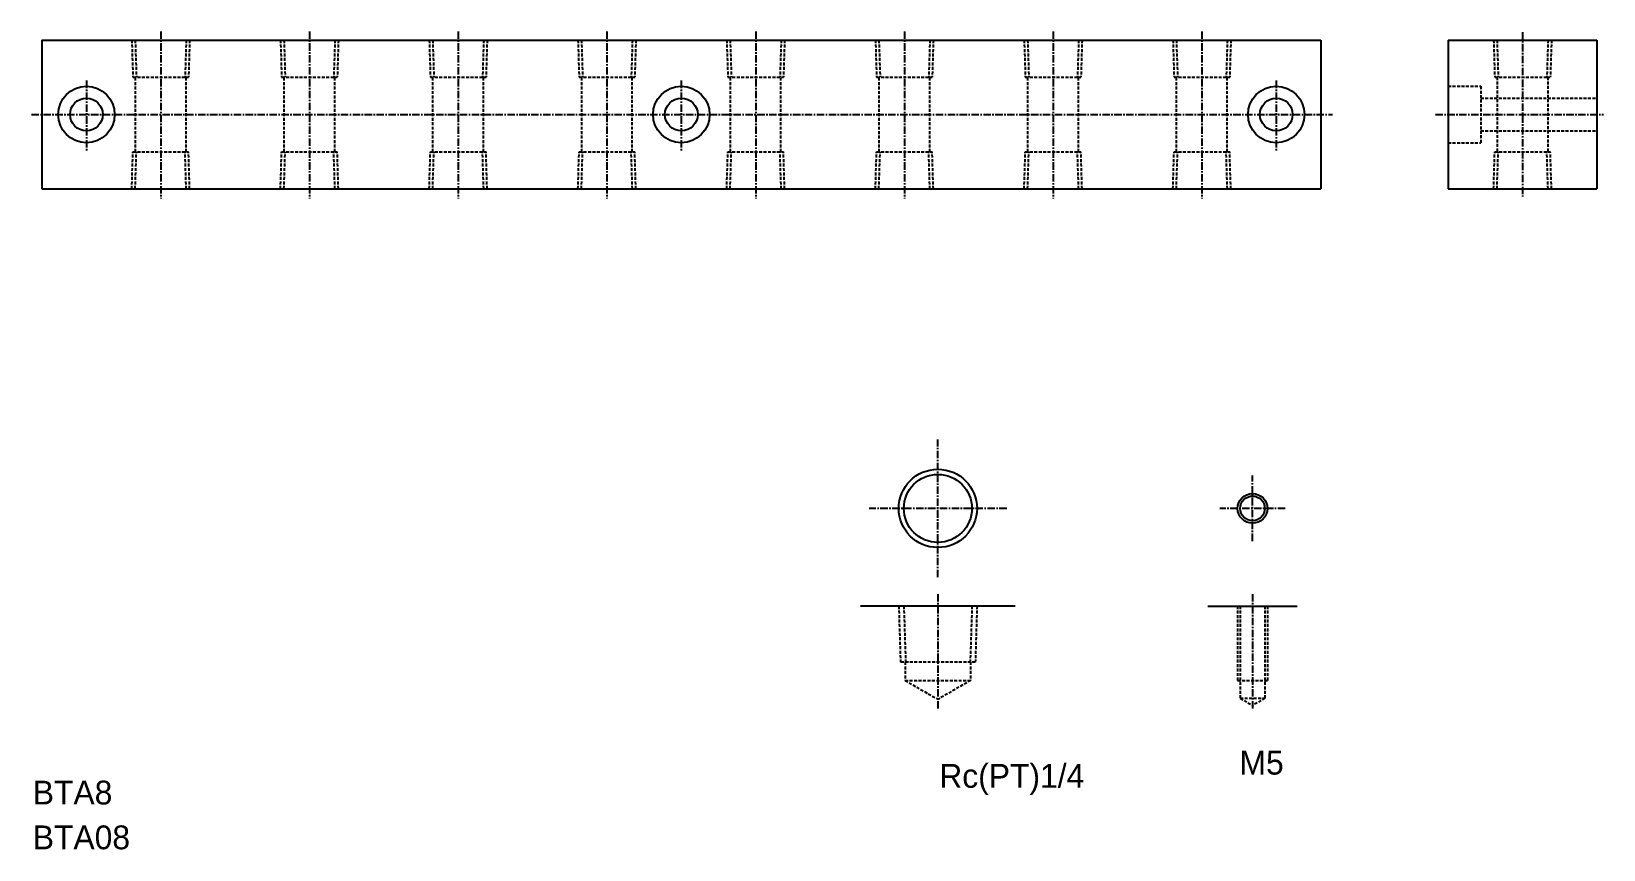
# Model space of a CAD drawing. Extents: x 3694 to 3958, y 15136 to 15274.
import ezdxf
from ezdxf.enums import TextEntityAlignment as Align

# ---------------------------------------------------------------- set-up
doc = ezdxf.new("R2010")
doc.units = 0
doc.linetypes.add('CENTER', pattern=[2, 1.25, -0.25, 0.25, -0.25])
doc.linetypes.add('DASHED', pattern=[0.75, 0.5, -0.25])
doc.layers.get('0').update_dxf_attribs({"linetype": 'CONTINUOUS'})
doc.layers.add('CENTER', color=1, linetype='CENTER')

msp = doc.modelspace()

# ---------------------------------------------------------------- linework, layer by layer
at = {"color": 7, "linetype": 'CONTINUOUS'}
for p, q in [((3695.85, 15272.18), (3910.85, 15272.18)), ((3695.85, 15272.18), (3695.85, 15247.18)), ((3910.85, 15272.18), (3910.85, 15247.18)), ((3932.24, 15272.18), (3957.24, 15272.18)), ((3932.24, 15272.18), (3932.24, 15247.18)), ((3957.24, 15272.18), (3957.24, 15247.18)), ((3910.85, 15265.93), (3910.85, 15265.93)), ((3910.85, 15259.68), (3910.85, 15259.68)), ((3695.85, 15247.18), (3910.85, 15247.18)), ((3932.24, 15247.18), (3957.24, 15247.18)), ((3859.47, 15177), (3833.47, 15177)), ((3891.86, 15177), (3906.86, 15177))]:
    msp.add_line(p, q, dxfattribs=at)
at = {"color": 3, "linetype": 'DASHED'}
for p, q in [((3710.98, 15272.18), (3711.17, 15265.98)), ((3711.56, 15272.18), (3711.76, 15265.98)), ((3720.13, 15272.18), (3719.93, 15265.98)), ((3720.71, 15272.18), (3720.52, 15265.98)), ((3735.98, 15272.18), (3736.17, 15265.98)), ((3736.56, 15272.18), (3736.76, 15265.98)), ((3745.13, 15272.18), (3744.93, 15265.98)), ((3745.71, 15272.18), (3745.52, 15265.98)), ((3760.98, 15272.18), (3761.17, 15265.98)), ((3761.56, 15272.18), (3761.76, 15265.98)), ((3770.13, 15272.18), (3769.93, 15265.98)), ((3770.71, 15272.18), (3770.52, 15265.98)), ((3785.98, 15272.18), (3786.17, 15265.98)), ((3786.56, 15272.18), (3786.76, 15265.98)), ((3795.13, 15272.18), (3794.93, 15265.98)), ((3795.71, 15272.18), (3795.52, 15265.98)), ((3810.98, 15272.18), (3811.17, 15265.98)), ((3811.56, 15272.18), (3811.76, 15265.98)), ((3820.13, 15272.18), (3819.93, 15265.98)), ((3820.71, 15272.18), (3820.52, 15265.98)), ((3835.98, 15272.18), (3836.17, 15265.98)), ((3836.56, 15272.18), (3836.76, 15265.98)), ((3845.13, 15272.18), (3844.93, 15265.98)), ((3845.71, 15272.18), (3845.52, 15265.98)), ((3860.98, 15272.18), (3861.17, 15265.98)), ((3861.56, 15272.18), (3861.76, 15265.98)), ((3870.13, 15272.18), (3869.93, 15265.98)), ((3870.71, 15272.18), (3870.52, 15265.98)), ((3885.98, 15272.18), (3886.17, 15265.98)), ((3886.56, 15272.18), (3886.76, 15265.98)), ((3895.13, 15272.18), (3894.93, 15265.98)), ((3895.71, 15272.18), (3895.52, 15265.98)), ((3939.88, 15272.18), (3940.07, 15265.98)), ((3940.46, 15272.18), (3940.65, 15265.98)), ((3949.03, 15272.18), (3948.83, 15265.98)), ((3949.61, 15272.18), (3949.41, 15265.98)), ((3711.17, 15265.98), (3720.52, 15265.98)), ((3711.6, 15253.38), (3711.6, 15265.98)), ((3720.1, 15253.38), (3720.1, 15265.98)), ((3736.17, 15265.98), (3745.52, 15265.98)), ((3736.6, 15253.38), (3736.6, 15265.98)), ((3745.1, 15253.38), (3745.1, 15265.98)), ((3761.17, 15265.98), (3770.52, 15265.98)), ((3761.6, 15253.38), (3761.6, 15265.98)), ((3770.1, 15253.38), (3770.1, 15265.98)), ((3786.17, 15265.98), (3795.52, 15265.98)), ((3786.6, 15253.38), (3786.6, 15265.98)), ((3795.1, 15253.38), (3795.1, 15265.98)), ((3811.17, 15265.98), (3820.52, 15265.98)), ((3811.6, 15253.38), (3811.6, 15265.98)), ((3820.1, 15253.38), (3820.1, 15265.98)), ((3836.17, 15265.98), (3845.52, 15265.98)), ((3836.6, 15253.38), (3836.6, 15265.98)), ((3845.1, 15253.38), (3845.1, 15265.98)), ((3845.1, 15253.38), (3845.1, 15265.98)), ((3861.17, 15265.98), (3870.52, 15265.98)), ((3861.6, 15253.38), (3861.6, 15265.98)), ((3870.1, 15253.38), (3870.1, 15265.98)), ((3870.1, 15253.38), (3870.1, 15265.98)), ((3886.17, 15265.98), (3895.52, 15265.98)), ((3886.6, 15253.38), (3886.6, 15265.98)), ((3895.1, 15253.38), (3895.1, 15265.98)), ((3940.07, 15265.98), (3949.41, 15265.98)), ((3940.49, 15265.98), (3940.49, 15253.38)), ((3948.99, 15265.98), (3948.99, 15253.38)), ((3932.24, 15264.43), (3937.74, 15264.43)), ((3937.74, 15264.43), (3937.74, 15254.93)), ((3937.74, 15262.43), (3957.24, 15262.43)), ((3937.74, 15256.93), (3957.24, 15256.93)), ((3710.98, 15247.18), (3711.17, 15253.38)), ((3711.17, 15253.38), (3720.52, 15253.38)), ((3711.56, 15247.18), (3711.76, 15253.38)), ((3720.13, 15247.18), (3719.93, 15253.38)), ((3720.71, 15247.18), (3720.52, 15253.38)), ((3735.98, 15247.18), (3736.17, 15253.38)), ((3736.17, 15253.38), (3745.52, 15253.38)), ((3736.56, 15247.18), (3736.76, 15253.38)), ((3745.13, 15247.18), (3744.93, 15253.38)), ((3745.71, 15247.18), (3745.52, 15253.38)), ((3760.98, 15247.18), (3761.17, 15253.38)), ((3761.17, 15253.38), (3770.52, 15253.38)), ((3761.56, 15247.18), (3761.76, 15253.38)), ((3770.13, 15247.18), (3769.93, 15253.38)), ((3770.71, 15247.18), (3770.52, 15253.38)), ((3785.98, 15247.18), (3786.17, 15253.38)), ((3786.17, 15253.38), (3795.52, 15253.38)), ((3786.56, 15247.18), (3786.76, 15253.38)), ((3795.13, 15247.18), (3794.93, 15253.38)), ((3795.71, 15247.18), (3795.52, 15253.38)), ((3810.98, 15247.18), (3811.17, 15253.38)), ((3811.17, 15253.38), (3820.52, 15253.38)), ((3811.56, 15247.18), (3811.76, 15253.38)), ((3820.13, 15247.18), (3819.93, 15253.38)), ((3820.71, 15247.18), (3820.52, 15253.38)), ((3835.98, 15247.18), (3836.17, 15253.38)), ((3836.17, 15253.38), (3845.52, 15253.38)), ((3836.56, 15247.18), (3836.76, 15253.38)), ((3845.13, 15247.18), (3844.93, 15253.38)), ((3845.71, 15247.18), (3845.52, 15253.38)), ((3860.98, 15247.18), (3861.17, 15253.38)), ((3861.17, 15253.38), (3870.52, 15253.38)), ((3861.56, 15247.18), (3861.76, 15253.38)), ((3870.13, 15247.18), (3869.93, 15253.38)), ((3870.71, 15247.18), (3870.52, 15253.38)), ((3885.98, 15247.18), (3886.17, 15253.38)), ((3886.17, 15253.38), (3895.52, 15253.38)), ((3886.56, 15247.18), (3886.76, 15253.38)), ((3895.13, 15247.18), (3894.93, 15253.38)), ((3895.71, 15247.18), (3895.52, 15253.38)), ((3932.24, 15254.93), (3937.74, 15254.93)), ((3939.88, 15247.18), (3940.07, 15253.38)), ((3940.07, 15253.38), (3949.41, 15253.38)), ((3940.46, 15247.18), (3940.65, 15253.38)), ((3949.03, 15247.18), (3948.83, 15253.38)), ((3949.61, 15247.18), (3949.41, 15253.38)), ((3839.9, 15177), (3840.19, 15167.6)), ((3840.75, 15177), (3841.05, 15167.6)), ((3852.2, 15177), (3851.9, 15167.6)), ((3853.05, 15177), (3852.76, 15167.6)), ((3896.86, 15177), (3896.86, 15164.5)), ((3897.29, 15177), (3897.29, 15161.5)), ((3901.43, 15177), (3901.43, 15161.5)), ((3901.86, 15177), (3901.86, 15164.5)), ((3852.76, 15167.6), (3840.19, 15167.6)), ((3840.97, 15167.6), (3840.97, 15164.5)), ((3851.97, 15167.6), (3851.97, 15164.5)), ((3840.97, 15164.5), (3846.47, 15161.32)), ((3840.97, 15164.5), (3851.97, 15164.5)), ((3851.97, 15164.5), (3846.47, 15161.32)), ((3896.86, 15164.5), (3901.86, 15164.5)), ((3897.29, 15161.5), (3899.36, 15160.3)), ((3897.29, 15161.5), (3901.43, 15161.5)), ((3901.43, 15161.5), (3899.36, 15160.3))]:
    msp.add_line(p, q, dxfattribs=at)
at = {"color": 7, "linetype": 'CONTINUOUS'}
for centre, radius in [((3703.35, 15259.68), 4.75), ((3803.35, 15259.68), 4.75), ((3903.35, 15259.68), 4.75), ((3703.35, 15259.68), 2.75), ((3803.35, 15259.68), 2.75), ((3903.35, 15259.68), 2.75), ((3846.47, 15193.44), 5.72), ((3899.36, 15193.44), 2.07)]:
    msp.add_circle(centre, radius, dxfattribs=at)
at = {"color": 3, "linetype": 'CONTINUOUS'}
for centre, radius in [((3846.47, 15193.44), 6.58), ((3899.36, 15193.44), 2.5)]:
    msp.add_circle(centre, radius, dxfattribs=at)
at = {"layer": 'CENTER', "color": 1, "linetype": 'CENTER'}
for p, q in [((3715.85, 15273.65), (3715.85, 15245.55)), ((3740.85, 15273.65), (3740.85, 15245.55)), ((3765.85, 15273.65), (3765.85, 15245.55)), ((3790.85, 15273.65), (3790.85, 15245.55)), ((3815.85, 15273.65), (3815.85, 15245.55)), ((3840.85, 15273.65), (3840.85, 15245.55)), ((3865.85, 15273.65), (3865.85, 15245.55)), ((3890.85, 15273.65), (3890.85, 15245.55)), ((3944.74, 15273.54), (3944.74, 15245.9)), ((3703.35, 15265.38), (3703.35, 15253.44)), ((3803.35, 15265.38), (3803.35, 15253.44)), ((3903.35, 15265.38), (3903.35, 15253.44)), ((3694.12, 15259.68), (3912.82, 15259.68)), ((3930.1, 15259.68), (3958.36, 15259.68)), ((3846.47, 15181.87), (3846.47, 15205.02)), ((3899.36, 15187.94), (3899.36, 15198.94)), ((3858.05, 15193.44), (3834.9, 15193.44)), ((3904.86, 15193.44), (3893.86, 15193.44)), ((3846.47, 15179.03), (3846.47, 15159.5)), ((3899.36, 15179.03), (3899.36, 15159.5))]:
    msp.add_line(p, q, dxfattribs=at)

# ---------------------------------------------------------------- texts
at = {"color": 7, "linetype": 'CONTINUOUS'}
for s, p in [('M5', (3904.6, 15150.67)), ('Rc(PT)1/4', (3871.08, 15148.45))]:
    msp.add_text(s, height=4, dxfattribs=at).set_placement(p, align=Align.MIDDLE_RIGHT)
for s, p in [('BTA8', (3694.34, 15143.65)), ('BTA08', (3694.34, 15136.11))]:
    msp.add_text(s, height=4, dxfattribs=at).set_placement(p)

doc.saveas('drawing.dxf')
